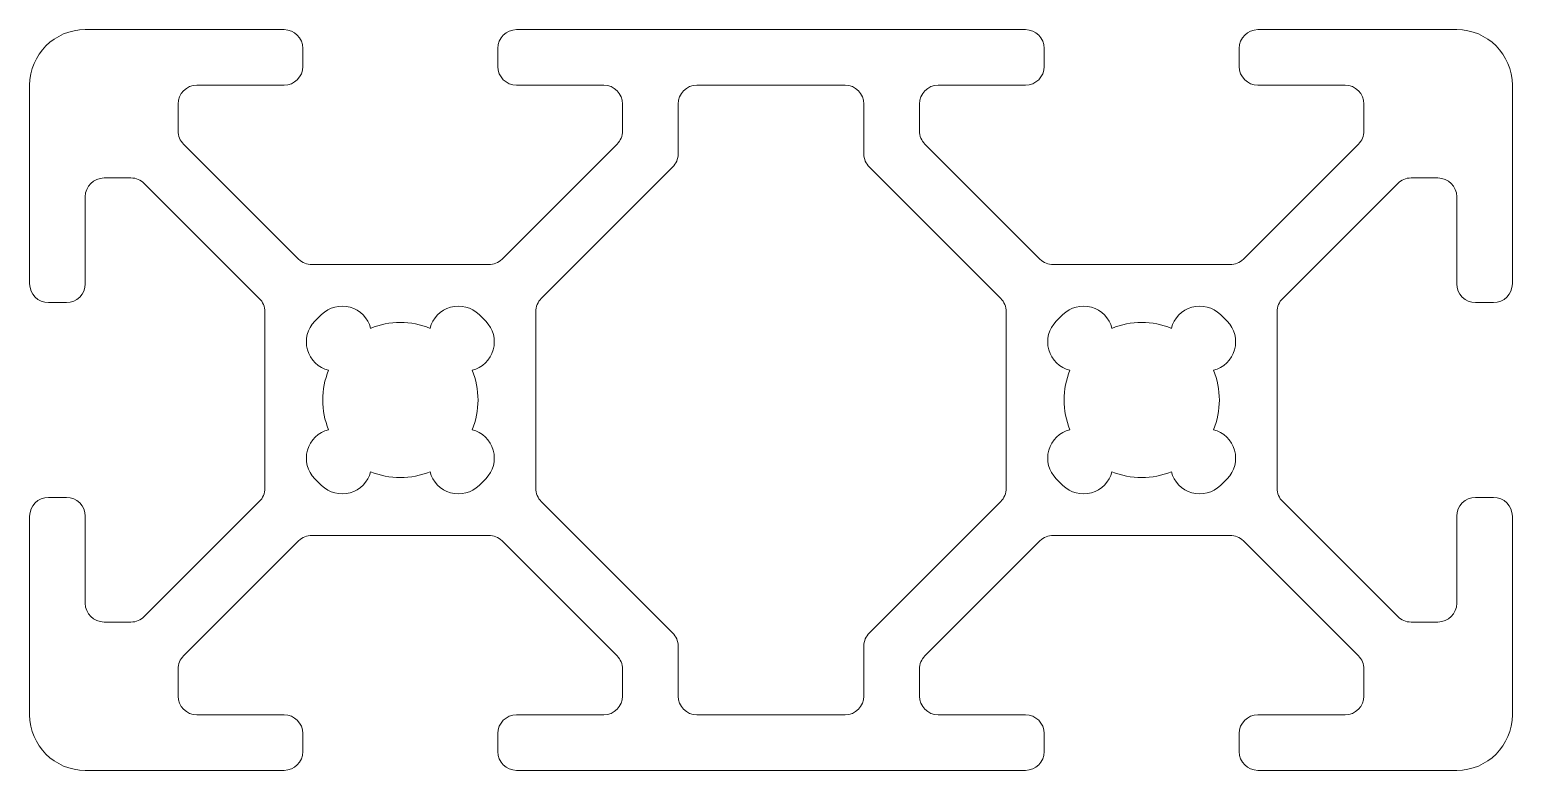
# Model space of a CAD drawing. Header units: millimetres. Extents: x -20 to 20, y -10 to 10.
import ezdxf

# ---------------------------------------------------------------- set-up
doc = ezdxf.new("R2010")
doc.units = ezdxf.units.MM

msp = doc.modelspace()

# ---------------------------------------------------------------- linework, layer by layer
at = {"color": 7, "linetype": 'Continuous', "lineweight": 15}
for p, q in [((-13.138, 10), (-18.5, 10)), ((6.862, 10), (-6.862, 10)), ((18.5, 10), (13.138, 10)), ((-12.63, 9.008), (-12.63, 9.492)), ((-7.37, 9.492), (-7.37, 9.008)), ((7.37, 9.008), (7.37, 9.492)), ((12.63, 9.492), (12.63, 9.008)), ((-20, 8.5), (-20, 3.138)), ((-15.487, 8.5), (-13.138, 8.5)), ((-6.862, 8.5), (-4.513, 8.5)), ((1.997, 8.5), (-1.997, 8.5)), ((4.513, 8.5), (6.862, 8.5)), ((13.138, 8.5), (15.487, 8.5)), ((20, 3.138), (20, 8.5)), ((-15.995, 7.266), (-15.995, 7.992)), ((-4.005, 7.992), (-4.005, 7.266)), ((-2.505, 7.992), (-2.505, 6.645)), ((2.505, 6.645), (2.505, 7.992)), ((4.005, 7.266), (4.005, 7.992)), ((15.995, 7.992), (15.995, 7.266)), ((-12.743, 3.804), (-15.846, 6.907)), ((-4.154, 6.907), (-7.257, 3.804)), ((7.257, 3.804), (4.154, 6.907)), ((15.846, 6.907), (12.743, 3.804)), ((-2.654, 6.286), (-6.196, 2.743)), ((6.196, 2.743), (2.654, 6.286)), ((-17.992, 5.995), (-17.266, 5.995)), ((-16.907, 5.846), (-13.804, 2.743)), ((13.804, 2.743), (16.907, 5.846)), ((17.266, 5.995), (17.992, 5.995)), ((-18.5, 3.138), (-18.5, 5.487)), ((18.5, 5.487), (18.5, 3.138)), ((-7.616, 3.655), (-12.384, 3.655)), ((12.384, 3.655), (7.616, 3.655)), ((-19.492, 2.63), (-19.008, 2.63)), ((19.008, 2.63), (19.492, 2.63)), ((-13.655, 2.384), (-13.655, -2.384)), ((-12.125, 2.305), (-12.305, 2.125)), ((-7.695, 2.125), (-7.875, 2.305)), ((-6.345, 2.384), (-6.345, -2.384)), ((6.345, -2.384), (6.345, 2.384)), ((7.875, 2.305), (7.695, 2.125)), ((12.305, 2.125), (12.125, 2.305)), ((13.655, -2.384), (13.655, 2.384)), ((-12.305, -2.125), (-12.125, -2.305)), ((-7.875, -2.305), (-7.695, -2.125)), ((7.695, -2.125), (7.875, -2.305)), ((12.125, -2.305), (12.305, -2.125)), ((-19.008, -2.63), (-19.492, -2.63)), ((-13.804, -2.743), (-16.907, -5.846)), ((-6.196, -2.743), (-2.654, -6.286)), ((2.654, -6.286), (6.196, -2.743)), ((16.907, -5.846), (13.804, -2.743)), ((19.492, -2.63), (19.008, -2.63)), ((-20, -3.138), (-20, -8.5)), ((-18.5, -5.487), (-18.5, -3.138)), ((18.5, -3.138), (18.5, -5.487)), ((20, -8.5), (20, -3.138)), ((-15.846, -6.907), (-12.743, -3.804)), ((-12.384, -3.655), (-7.616, -3.655)), ((-7.257, -3.804), (-4.154, -6.907)), ((4.154, -6.907), (7.257, -3.804)), ((7.616, -3.655), (12.384, -3.655)), ((12.743, -3.804), (15.846, -6.907)), ((-17.266, -5.995), (-17.992, -5.995)), ((17.992, -5.995), (17.266, -5.995)), ((-2.505, -6.645), (-2.505, -7.992)), ((2.505, -7.992), (2.505, -6.645)), ((-15.995, -7.992), (-15.995, -7.266)), ((-4.005, -7.266), (-4.005, -7.992)), ((4.005, -7.992), (4.005, -7.266)), ((15.995, -7.266), (15.995, -7.992)), ((-13.138, -8.5), (-15.487, -8.5)), ((-4.513, -8.5), (-6.862, -8.5)), ((-1.997, -8.5), (1.997, -8.5)), ((6.862, -8.5), (4.513, -8.5)), ((15.487, -8.5), (13.138, -8.5)), ((-12.63, -9.492), (-12.63, -9.008)), ((-7.37, -9.008), (-7.37, -9.492)), ((7.37, -9.492), (7.37, -9.008)), ((12.63, -9.008), (12.63, -9.492)), ((-18.5, -10), (-13.138, -10)), ((-6.862, -10), (6.862, -10)), ((13.138, -10), (18.5, -10))]:
    msp.add_line(p, q, dxfattribs=at)
for centre, radius, start, end in [((-18.5, 8.5), 1.5, 90, 180), ((-13.138, 9.492), 0.508, 0, 90), ((-6.862, 9.492), 0.508, 90, 180), ((6.862, 9.492), 0.508, 0, 90), ((13.138, 9.492), 0.508, 90, 180), ((18.5, 8.5), 1.5, 0, 90), ((-13.138, 9.008), 0.508, 270, 0), ((-6.862, 9.008), 0.508, 180, 270), ((6.862, 9.008), 0.508, 270, 0), ((13.138, 9.008), 0.508, 180, 270), ((-15.487, 7.992), 0.508, 90, 180), ((-4.513, 7.992), 0.508, 0, 90), ((-1.997, 7.992), 0.508, 90, 180), ((1.997, 7.992), 0.508, 0, 90), ((4.513, 7.992), 0.508, 90, 180), ((15.487, 7.992), 0.508, 0, 90), ((-15.487, 7.266), 0.508, 180, 225), ((-4.513, 7.266), 0.508, 315, 0), ((4.513, 7.266), 0.508, 180, 225), ((15.487, 7.266), 0.508, 315, 0), ((-3.013, 6.645), 0.508, 315, 0), ((3.013, 6.645), 0.508, 180, 225), ((-17.992, 5.487), 0.508, 90, 180), ((-17.266, 5.487), 0.508, 45, 90), ((17.266, 5.487), 0.508, 90, 135), ((17.992, 5.487), 0.508, 0, 90), ((-12.384, 4.163), 0.508, 225, 270), ((-7.616, 4.163), 0.508, 270, 315), ((7.616, 4.163), 0.508, 225, 270), ((12.384, 4.163), 0.508, 270, 315), ((-19.492, 3.138), 0.508, 180, 270), ((-19.008, 3.138), 0.508, 270, 0), ((19.008, 3.138), 0.508, 180, 270), ((19.492, 3.138), 0.508, 270, 0), ((-14.163, 2.384), 0.508, 0, 45), ((-11.568, 1.748), 0.787, 13.7546, 135), ((-8.432, 1.748), 0.787, 45, 166.2454), ((-5.837, 2.384), 0.508, 135, 180), ((5.837, 2.384), 0.508, 0, 45), ((8.432, 1.748), 0.787, 13.7546, 135), ((11.568, 1.748), 0.787, 45, 166.2454), ((14.163, 2.384), 0.508, 135, 180), ((-11.748, 1.568), 0.787, 135, 256.2454), ((-10, 0), 2.095, 67.4389, 112.5611), ((-8.252, 1.568), 0.787, 283.7546, 45), ((8.252, 1.568), 0.787, 135, 256.2454), ((10, 0), 2.095, 67.4389, 112.5611), ((11.748, 1.568), 0.787, 283.7546, 45), ((-10, 0), 2.095, 157.4389, 202.5611), ((-10, 0), 2.096, 337.4389, 22.5611), ((10, 0), 2.095, 157.4389, 202.5611), ((10, 0), 2.096, 337.4389, 22.5611), ((-11.748, -1.568), 0.787, 103.7546, 225), ((-8.252, -1.568), 0.787, 315, 76.2454), ((8.252, -1.568), 0.787, 103.7546, 225), ((11.748, -1.568), 0.787, 315, 76.2454), ((-11.568, -1.748), 0.787, 225, 346.2454), ((-10, 0), 2.096, 247.4389, 292.5611), ((-8.432, -1.748), 0.787, 193.7546, 315), ((8.432, -1.748), 0.787, 225, 346.2454), ((10, 0), 2.096, 247.4389, 292.5611), ((11.568, -1.748), 0.787, 193.7546, 315), ((-14.163, -2.384), 0.508, 315, 0), ((-5.837, -2.384), 0.508, 180, 225), ((5.837, -2.384), 0.508, 315, 0), ((14.163, -2.384), 0.508, 180, 225), ((-19.492, -3.138), 0.508, 90, 180), ((-19.008, -3.138), 0.508, 0, 90), ((19.008, -3.138), 0.508, 90, 180), ((19.492, -3.138), 0.508, 0, 90), ((-12.384, -4.163), 0.508, 90, 135), ((-7.616, -4.163), 0.508, 45, 90), ((7.616, -4.163), 0.508, 90, 135), ((12.384, -4.163), 0.508, 45, 90), ((-17.992, -5.487), 0.508, 180, 270), ((17.992, -5.487), 0.508, 270, 0), ((-17.266, -5.487), 0.508, 270, 315), ((17.266, -5.487), 0.508, 225, 270), ((-3.013, -6.645), 0.508, 0, 45), ((3.013, -6.645), 0.508, 135, 180), ((-15.487, -7.266), 0.508, 135, 180), ((-4.513, -7.266), 0.508, 0, 45), ((4.513, -7.266), 0.508, 135, 180), ((15.487, -7.266), 0.508, 0, 45), ((-15.487, -7.992), 0.508, 180, 270), ((-4.513, -7.992), 0.508, 270, 0), ((-1.997, -7.992), 0.508, 180, 270), ((1.997, -7.992), 0.508, 270, 0), ((4.513, -7.992), 0.508, 180, 270), ((15.487, -7.992), 0.508, 270, 0), ((-18.5, -8.5), 1.5, 180, 270), ((-13.138, -9.008), 0.508, 0, 90), ((-6.862, -9.008), 0.508, 90, 180), ((6.862, -9.008), 0.508, 0, 90), ((13.138, -9.008), 0.508, 90, 180), ((18.5, -8.5), 1.5, 270, 0), ((-13.138, -9.492), 0.508, 270, 0), ((-6.862, -9.492), 0.508, 180, 270), ((6.862, -9.492), 0.508, 270, 0), ((13.138, -9.492), 0.508, 180, 270)]:
    msp.add_arc(centre, radius, start, end, dxfattribs=at)

doc.saveas('drawing.dxf')
